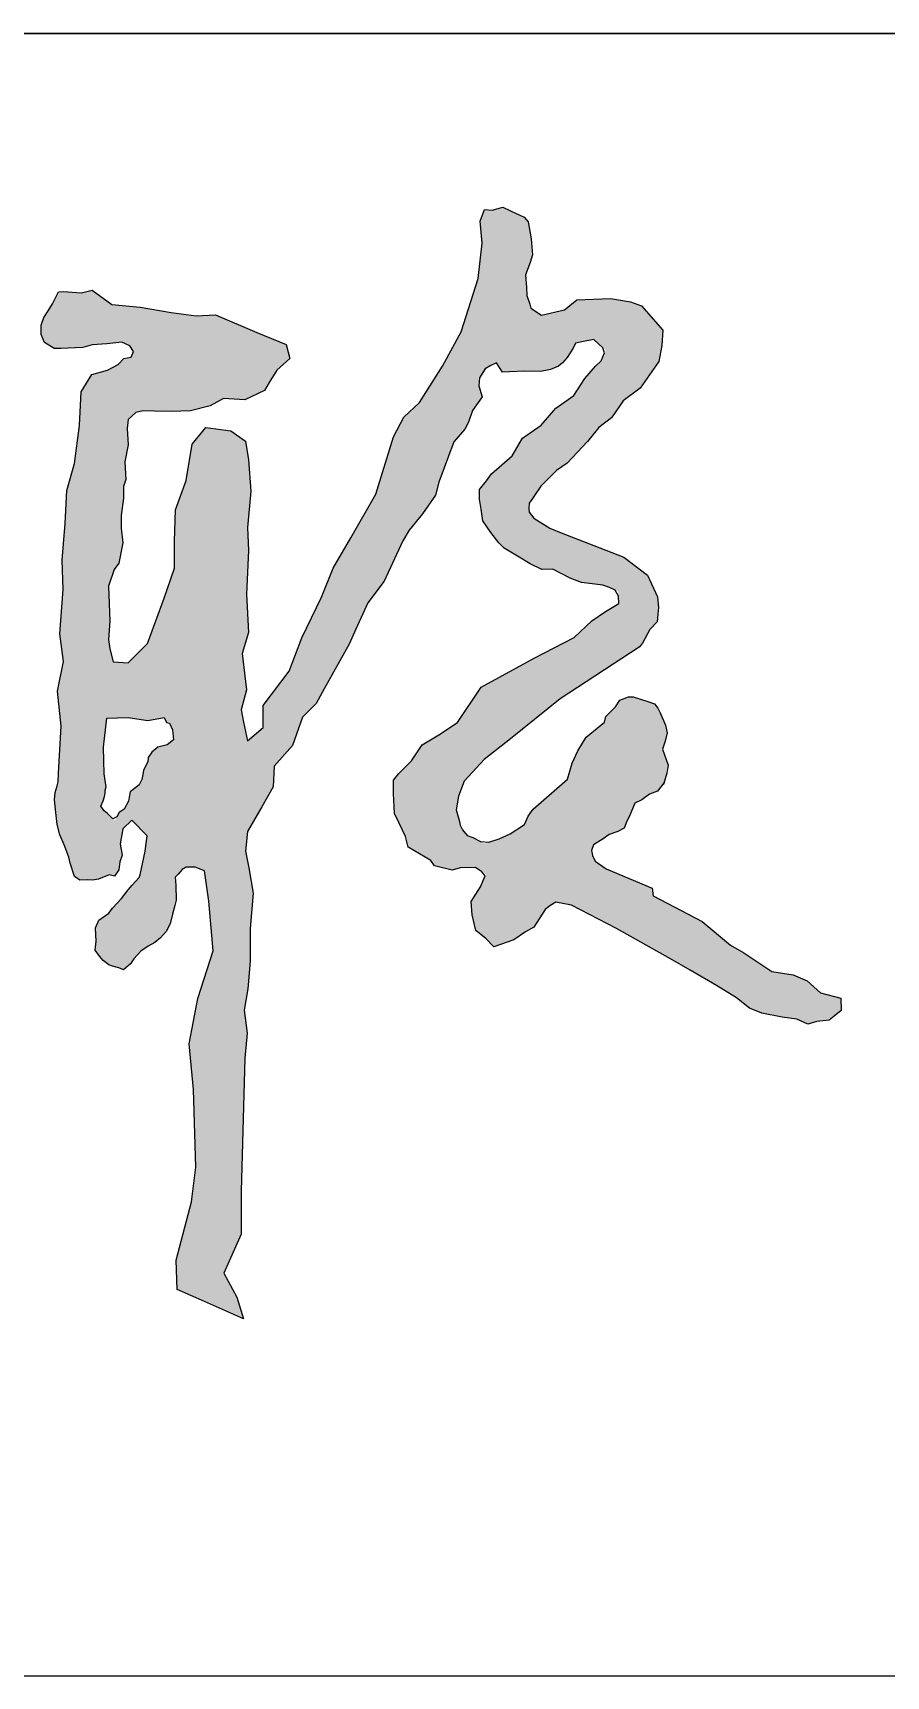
# Model space of a CAD drawing. Extents: x 343352 to 432452, y 769729 to 1078684.
# Drawn here: x 430191 to 430632, y 783901 to 784751 of the extents above; entities that cross this region are included whole.
import ezdxf

# ---------------------------------------------------------------- set-up
doc = ezdxf.new("R2010")
doc.units = 0
doc.header["$LTSCALE"] = 1000
doc.header["$MEASUREMENT"] = 0
doc.layers.add('PUB_TITLE', color=4, linetype='Continuous')

# ---------------------------------------------------------------- blocks, each defined once
blk = doc.blocks.new('A$C3D9F50CE')
h = blk.add_hatch(color=256)
h.paths.add_polyline_path([(595.17, 215.56), (603.32, 213.97), (626.58, 201.85), (654.42, 186.16), (664.56, 180.4), (678.28, 172.45), (688.61, 166.1), (695.37, 160.73), (701.74, 158.15), (712.27, 155.97), (719.83, 154.97), (725.4, 152.39), (730.17, 153.78), (736.55, 154.43), (739.12, 156.56), (742.69, 159.54), (742.5, 165.86), (731.98, 168.69), (725.1, 174.76), (717.82, 177.99), (706.89, 179.61), (692.33, 189.31), (685.45, 193.35), (670.89, 205.47), (645.4, 218.81), (645, 222.85), (621.15, 232.74), (615.45, 236.85), (613.33, 241.62), (614.66, 245.22), (619.56, 248.38), (622.73, 250.59), (627.15, 252.17), (630.48, 253.91), (631.9, 257.39), (633.01, 259.76), (636.07, 266.73), (639.62, 268.56), (643.52, 271.42), (647.76, 273.02), (651.18, 277.52), (652.61, 282.35), (653.25, 286.45), (650.29, 294.8), (651.7, 298.85), (652.76, 303.16), (651.88, 307.13), (649.06, 313.56), (647.82, 315.93), (646.24, 318.14), (642.8, 319.37), (635.13, 321.75), (632.75, 321.84), (628.22, 320.14), (625.92, 316.56), (621.06, 311.7), (620.29, 308.63), (610.82, 300.96), (606.47, 293.81), (603.66, 287.42), (601.1, 279.23), (583.37, 263.66), (580.87, 260.07), (578.97, 255.67), (571.57, 250.97), (565.77, 248.28), (558.24, 245.86), (552.17, 248.97), (549.27, 249.97), (546, 254.1), (545.36, 257.32), (543.56, 263.3), (544.8, 270.33), (547.7, 278.19), (558.05, 289.36), (571.71, 300.12), (597.39, 320.8), (638.22, 347.42), (640, 349.52), (643.72, 356.64), (647.54, 360.59), (647.92, 364.63), (648.25, 368.03), (647.79, 373.63), (642.52, 384.82), (630.34, 394.03), (597.12, 406.98), (592.01, 409.12), (583.82, 414.34), (581.04, 417.73), (581.35, 421.95), (582.71, 423.99), (584.14, 426.07), (587.41, 430.82), (595.43, 438.84), (601.08, 442.7), (611.48, 453.98), (617.42, 461.1), (623.96, 466.15), (629.9, 475.05), (638.81, 481.58), (648.36, 495.32), (650.03, 503.67), (650.4, 511.46), (639.44, 524.08), (633.68, 526.12), (623.46, 527.98), (605.96, 527.26), (599.64, 522.07), (587.75, 519.28), (582.18, 522.99), (581.62, 525.04), (580.13, 529.49), (579.95, 533.57), (579.39, 540.25), (581.81, 546.56), (583.11, 550.46), (582.36, 558.81), (580.88, 567.53), (578.83, 569.95), (571.77, 573.29), (567.69, 575.14), (562.3, 573.66), (558.21, 574.03), (555.98, 567.92), (557.06, 556.61), (554.9, 538.29), (546.26, 510.7), (536.55, 492.92), (524.69, 474.07), (516.6, 466.53), (511.21, 456.29), (502.04, 426.67), (489.1, 404.04), (479.94, 388.42), (474, 373.34), (463.76, 352.33), (457.29, 335.09), (443.81, 317.31), (443.81, 306), (435.72, 299), (433.56, 308.69), (432.49, 315.16), (435.18, 325.39), (433.02, 344.25), (436.26, 355.02), (435.18, 374.95), (436.26, 397.58), (435.72, 409.43), (437.34, 428.28), (436.26, 444.44), (434.64, 454.14), (427.09, 459.53), (414.15, 461.14), (407.14, 452.52), (403.91, 433.67), (398.52, 418.59), (397.98, 402.43), (397.98, 388.42), (392.58, 372.8), (384.02, 349.45), (373.91, 339.35), (366.16, 339.97), (364.47, 346.71), (363.84, 351.55), (364.47, 361.02), (363.84, 379.13), (366.8, 387.63), (369.12, 391), (371.23, 401.53), (370.38, 409.11), (370.38, 415.64), (371.65, 424.69), (371.65, 430.65), (372.7, 434.23), (372.28, 443.49), (373.97, 452.18), (373.54, 460.6), (373.97, 465.23), (377.97, 469.02), (381.76, 469.87), (387.66, 469.66), (396.3, 469.44), (406.21, 469.87), (416.33, 472.39), (423.28, 476.18), (434.24, 475.55), (444.57, 480.39), (446.88, 484.39), (450.89, 490.92), (457.63, 496.82), (455.74, 504.18), (440.56, 510.29), (419.12, 519.5), (409.23, 519), (396.16, 520.68), (380.23, 523.36), (365.48, 524.86), (355.43, 532.23), (349.9, 530.89), (340.34, 531.56), (338, 531.39), (333.84, 523.3), (330.38, 518.17), (329.05, 514.19), (328.91, 509.33), (330.68, 505.13), (335.69, 502.04), (339.23, 502.04), (350.59, 502.63), (355.3, 503.95), (362.97, 504.54), (370.79, 505.28), (374.77, 503.51), (376.68, 500.42), (375.5, 497.62), (371.82, 496.88), (368.87, 493.79), (363.27, 490.84), (355.23, 488.64), (349.67, 479.66), (348.81, 462.13), (346.24, 442.46), (342.2, 428.58), (341.4, 411.47), (339.8, 392.5), (340.33, 377.26), (338.73, 354.45), (340.6, 340.01), (337.39, 324.78), (339.26, 306.6), (337.93, 282.28), (337.81, 277.54), (336.31, 272.3), (335.97, 268.46), (336.64, 261.94), (337.31, 255.76), (338.65, 250.41), (340.82, 245.23), (343.33, 238.88), (344, 235.7), (346.18, 228.85), (349.02, 226.85), (352.7, 227.18), (355.55, 227.01), (358.56, 227.52), (364.08, 229.69), (366.92, 229.02), (369.09, 232.2), (369.76, 236.37), (370.93, 239.88), (369.83, 245.74), (371.27, 253.49), (375.95, 257.98), (383.78, 249.82), (382.76, 242), (379.9, 228.57), (376.02, 224.26), (374.03, 221.87), (370.57, 217.49), (365.91, 212.43), (363.92, 209.91), (358.86, 206.19), (357.13, 202.2), (357.26, 198.61), (357.4, 195.42), (356.87, 190.64), (359.13, 187.58), (360.99, 185.32), (364.05, 183.06), (365.91, 182.4), (369.1, 181.6), (371.63, 180.54), (375.22, 183.59), (376.95, 186.25), (380.55, 190.11), (384.4, 192.76), (387.86, 194.76), (390.66, 197.02), (393.72, 200.34), (395.71, 204.33), (396.91, 209.38), (398.11, 213.9), (398.77, 216.55), (398.64, 224.26), (398.27, 228.45), (403.23, 233.71), (408.68, 233.71), (413.39, 231.79), (415.63, 216.11), (417.88, 190.36), (410.03, 165.72), (405.55, 142.21), (407.79, 118.69), (408.91, 78.38), (406.67, 60.47), (398.82, 30.23), (399.36, 15.19), (413.39, 8.96), (433.57, 0), (430.21, 11.2), (423.48, 23.52), (432.45, 43.67), (432.45, 66.07), (434.32, 134.8), (435.51, 147.83), (433.93, 159.67), (435.9, 170.73), (437.09, 184.95), (437.09, 201.92), (438.68, 220.27), (436.31, 233.3), (434.73, 241.99), (435.76, 252.12), (443.03, 264.89), (448.89, 275.19), (449.45, 285.89), (459.04, 296.59), (464.11, 311.23), (471.18, 318.39), (475.39, 325.88), (488.35, 348.97), (491.74, 356.86), (497.94, 370.38), (506.4, 381.64), (515.98, 402.48), (519.36, 408.12), (526.13, 416.57), (532.9, 426.14), (534.59, 432.9), (542.48, 453.74), (548.01, 460.24), (549.99, 463.98), (551.97, 469.92), (557.04, 476.97), (555.28, 482.69), (555.72, 486.87), (558.58, 491.5), (561.45, 493.26), (564.53, 494.58), (567.62, 489.74), (571.14, 489.96), (578.86, 490.4), (587.23, 490.18), (592.32, 491.18), (596.54, 492.98), (598.53, 494.7), (601.02, 497.37), (604.12, 502.22), (605.35, 504.82), (608.62, 505.47), (614.87, 506.72), (620.93, 501), (618.62, 495.73), (615.62, 492.98), (610.12, 486.49), (604.37, 477.75), (595.1, 471.17), (587.6, 462.43), (577.85, 455.68), (572.6, 446.44), (561.85, 437.12), (559.35, 433.63), (555.6, 429.13), (555.6, 424.14), (556.6, 418.89), (557.35, 412.9), (561.6, 406.9), (565.6, 401.41), (568.35, 398.66), (576.1, 394.16), (581.85, 390.67), (587.85, 387.67), (593.6, 387.92), (602.6, 383.18), (608.35, 380.93), (620.94, 379.34), (627.43, 376.27), (627.68, 370.17), (620.79, 365.88), (613.79, 361.11), (604.57, 352.54), (583.9, 341.73), (556.55, 326.8), (544.38, 308.46), (534.64, 302.11), (526.09, 296.94), (520.52, 288.6), (513.96, 282.05), (511.17, 278.67), (511.17, 271.72), (511.78, 261.38), (513.98, 256.73), (517.36, 249.58), (518.76, 244.01), (530.49, 237.06), (532.48, 234.28), (541.62, 232.1), (545.6, 233.29), (553.55, 233.49), (558.91, 230.02), (556.14, 223.55), (551.43, 215.95), (551.83, 209), (553.81, 200.86), (558.45, 197.22), (563.16, 192.51), (573.5, 196.09), (579.46, 200.26), (583.84, 202.64), (589.6, 211.78), (591.99, 213.57)])
h.paths.add_polyline_path([(397.42, 299.57), (394.16, 296.93), (389.26, 295.68), (386.25, 293.17), (384.37, 290.41), (384.12, 288.16), (381.98, 283.77), (381.24, 279.57), (379.72, 276.22), (377.33, 274.34), (374.95, 272.59), (374.45, 269.96), (374.2, 267.82), (371.93, 263.63), (369.29, 261.88), (367.02, 257.8), (363.27, 261.38), (361.64, 262.88), (359.88, 265.26), (361.01, 267.9), (361.76, 270.15), (362.14, 271.91), (362.14, 273.54), (362.58, 275.2), (361.55, 281.95), (361.19, 295.78), (363.01, 310.7), (373.94, 311.07), (384.14, 309.61), (392.52, 311.07), (393.78, 308.47), (395.41, 308.09), (396.92, 304.71)], flags=16)
for p, q in [((555.98, 567.92), (558.21, 574.03)), ((558.21, 574.03), (562.3, 573.66)), ((562.3, 573.66), (567.69, 575.14)), ((567.69, 575.14), (571.77, 573.29)), ((571.77, 573.29), (578.83, 569.95)), ((578.83, 569.95), (580.88, 567.53)), ((557.06, 556.61), (555.98, 567.92)), ((555.98, 567.92), (555.98, 567.92)), ((580.88, 567.53), (582.36, 558.81)), ((554.9, 538.29), (557.06, 556.61)), ((582.36, 558.81), (583.11, 550.46)), ((581.81, 546.56), (579.39, 540.25)), ((583.11, 550.46), (581.81, 546.56)), ((546.26, 510.7), (554.9, 538.29)), ((579.39, 540.25), (579.95, 533.57)), ((334.81, 525.2), (338, 531.39)), ((338, 531.39), (340.34, 531.56)), ((340.34, 531.56), (349.9, 530.89)), ((349.9, 530.89), (355.43, 532.23)), ((355.43, 532.23), (365.48, 524.86)), ((579.95, 533.57), (580.13, 529.49)), ((580.13, 529.49), (581.62, 525.04)), ((599.64, 522.07), (605.96, 527.26)), ((605.96, 527.26), (623.46, 527.98)), ((623.46, 527.98), (633.68, 526.12)), ((330.38, 518.17), (332.63, 521.51)), ((332.63, 521.51), (334.81, 525.2)), ((365.48, 524.86), (380.23, 523.36)), ((380.23, 523.36), (396.16, 520.68)), ((396.16, 520.68), (409.23, 519)), ((409.23, 519), (419.12, 519.5)), ((419.12, 519.5), (440.56, 510.29)), ((581.62, 525.04), (582.18, 522.99)), ((582.18, 522.99), (582.18, 522.99)), ((582.18, 522.99), (587.75, 519.28)), ((587.75, 519.28), (599.64, 522.07)), ((587.75, 519.28), (587.75, 519.28)), ((633.68, 526.12), (639.44, 524.08)), ((639.44, 524.08), (650.4, 511.46)), ((328.91, 509.33), (329.05, 514.19)), ((329.05, 514.19), (330.38, 518.17)), ((440.56, 510.29), (455.74, 504.18)), ((536.55, 492.92), (546.26, 510.7)), ((650.4, 511.46), (650.03, 503.67)), ((330.68, 505.13), (328.91, 509.33)), ((335.69, 502.04), (330.68, 505.13)), ((339.23, 502.04), (335.69, 502.04)), ((350.59, 502.63), (339.23, 502.04)), ((355.3, 503.95), (350.59, 502.63)), ((362.97, 504.54), (355.3, 503.95)), ((370.79, 505.28), (362.97, 504.54)), ((374.77, 503.51), (370.79, 505.28)), ((376.68, 500.42), (374.77, 503.51)), ((455.74, 504.18), (457.63, 496.82)), ((604.12, 502.22), (601.02, 497.37)), ((605.35, 504.82), (604.12, 502.22)), ((604.12, 502.22), (604.12, 502.22)), ((608.62, 505.47), (605.35, 504.82)), ((614.87, 506.72), (608.62, 505.47)), ((619.37, 502.47), (614.87, 506.72)), ((614.87, 506.72), (614.87, 506.72)), ((620.37, 499.73), (619.37, 502.47)), ((619.37, 502.47), (619.37, 502.47)), ((650.03, 503.67), (648.36, 495.32)), ((363.27, 490.84), (368.87, 493.79)), ((368.87, 493.79), (371.82, 496.88)), ((371.82, 496.88), (375.5, 497.62)), ((375.5, 497.62), (376.68, 500.42)), ((457.63, 496.82), (450.89, 490.92)), ((561.45, 493.26), (558.58, 491.5)), ((564.53, 494.58), (561.45, 493.26)), ((567.62, 489.74), (564.53, 494.58)), ((598.53, 494.7), (596.54, 492.98)), ((601.02, 497.37), (598.53, 494.7)), ((615.62, 492.98), (618.62, 495.73)), ((618.62, 495.73), (620.37, 499.73)), ((648.36, 495.32), (638.81, 481.58)), ((349.67, 479.66), (355.23, 488.64)), ((355.23, 488.64), (363.27, 490.84)), ((450.89, 490.92), (446.88, 484.39)), ((524.69, 474.07), (536.55, 492.92)), ((555.72, 486.87), (555.28, 482.69)), ((558.58, 491.5), (555.72, 486.87)), ((571.14, 489.96), (567.62, 489.74)), ((578.86, 490.4), (571.14, 489.96)), ((587.23, 490.18), (578.86, 490.4)), ((592.32, 491.18), (587.23, 490.18)), ((596.54, 492.98), (592.32, 491.18)), ((604.37, 477.75), (610.12, 486.49)), ((610.12, 486.49), (615.62, 492.98)), ((348.81, 462.13), (349.67, 479.66)), ((444.57, 480.39), (434.24, 475.55)), ((446.88, 484.39), (444.57, 480.39)), ((557.04, 476.97), (551.97, 469.92)), ((555.28, 482.69), (557.04, 476.97)), ((557.04, 476.97), (557.04, 476.97)), ((595.1, 471.17), (604.37, 477.75)), ((638.81, 481.58), (629.9, 475.05)), ((377.97, 469.02), (373.97, 465.23)), ((381.76, 469.87), (377.97, 469.02)), ((387.66, 469.66), (381.76, 469.87)), ((396.3, 469.44), (387.66, 469.66)), ((406.21, 469.87), (396.3, 469.44)), ((416.33, 472.39), (406.21, 469.87)), ((423.28, 476.18), (416.33, 472.39)), ((434.24, 475.55), (423.28, 476.18)), ((516.6, 466.53), (524.69, 474.07)), ((551.97, 469.92), (549.99, 463.98)), ((587.6, 462.43), (595.1, 471.17)), ((629.9, 475.05), (623.96, 466.15)), ((346.24, 442.46), (348.81, 462.13)), ((373.97, 465.23), (373.54, 460.6)), ((373.54, 460.6), (373.97, 452.18)), ((407.14, 452.52), (414.15, 461.14)), ((414.15, 461.14), (427.09, 459.53)), ((427.09, 459.53), (434.64, 454.14)), ((511.21, 456.29), (516.6, 466.53)), ((548.01, 460.24), (542.48, 453.74)), ((549.99, 463.98), (548.01, 460.24)), ((577.85, 455.68), (587.6, 462.43)), ((617.42, 461.1), (611.48, 453.98)), ((623.96, 466.15), (617.42, 461.1)), ((373.97, 452.18), (372.28, 443.49)), ((403.91, 433.67), (407.14, 452.52)), ((407.14, 452.52), (407.14, 452.52)), ((434.64, 454.14), (436.26, 444.44)), ((502.04, 426.67), (511.21, 456.29)), ((542.48, 453.74), (534.59, 432.9)), ((572.6, 446.44), (577.85, 455.68)), ((611.48, 453.98), (601.08, 442.7)), ((342.2, 428.58), (346.24, 442.46)), ((372.28, 443.49), (372.7, 434.23)), ((436.26, 444.44), (437.34, 428.28)), ((561.85, 437.12), (572.6, 446.44)), ((601.08, 442.7), (595.43, 438.84)), ((372.7, 434.23), (371.65, 430.65)), ((559.35, 433.63), (561.85, 437.12)), ((595.43, 438.84), (587.41, 430.82)), ((341.4, 411.47), (342.2, 428.58)), ((371.65, 430.65), (371.65, 424.69)), ((398.52, 418.59), (403.91, 433.67)), ((437.34, 428.28), (435.72, 409.43)), ((489.1, 404.04), (502.04, 426.67)), ((532.9, 426.14), (526.13, 416.57)), ((534.59, 432.9), (532.9, 426.14)), ((555.6, 429.13), (559.35, 433.63)), ((555.6, 424.14), (555.6, 429.13)), ((584.14, 426.07), (582.71, 423.99)), ((587.41, 430.82), (584.14, 426.07)), ((587.41, 430.82), (587.41, 430.82)), ((371.65, 424.69), (370.38, 415.64)), ((397.98, 402.43), (398.52, 418.59)), ((556.6, 418.89), (555.6, 424.14)), ((557.35, 412.9), (556.6, 418.89)), ((581.35, 421.95), (581.15, 419.18)), ((581.15, 419.18), (581.35, 417.34)), ((582.71, 423.99), (581.35, 421.95)), ((581.35, 417.34), (583.82, 414.34)), ((339.8, 392.5), (341.4, 411.47)), ((370.38, 415.64), (370.38, 409.11)), ((370.38, 409.11), (371.23, 401.53)), ((435.72, 409.43), (436.26, 397.58)), ((526.13, 416.57), (519.36, 408.12)), ((561.6, 406.9), (557.35, 412.9)), ((583.82, 414.34), (592.01, 409.12)), ((592.01, 409.12), (597.12, 406.98)), ((371.23, 401.53), (369.12, 391)), ((397.98, 388.42), (397.98, 402.43)), ((479.94, 388.42), (489.1, 404.04)), ((515.98, 402.48), (506.4, 381.64)), ((519.36, 408.12), (515.98, 402.48)), ((565.6, 401.41), (561.6, 406.9)), ((568.35, 398.66), (565.6, 401.41)), ((597.12, 406.98), (630.34, 394.03)), ((340.33, 377.26), (339.8, 392.5)), ((436.26, 397.58), (435.18, 374.95)), ((576.1, 394.16), (568.35, 398.66)), ((581.85, 390.67), (576.1, 394.16)), ((630.34, 394.03), (642.52, 384.82)), ((366.8, 387.63), (363.84, 379.13)), ((369.12, 391), (366.8, 387.63)), ((392.58, 372.8), (397.98, 388.42)), ((474, 373.34), (479.94, 388.42)), ((587.85, 387.67), (581.85, 390.67)), ((593.6, 387.92), (587.85, 387.67)), ((602.6, 383.18), (593.6, 387.92)), ((608.35, 380.93), (602.6, 383.18)), ((642.52, 384.82), (647.79, 373.63)), ((338.73, 354.45), (340.33, 377.26)), ((363.84, 379.13), (364.47, 361.02)), ((435.18, 374.95), (436.26, 355.02)), ((506.4, 381.64), (497.94, 370.38)), ((506.4, 381.64), (506.4, 381.64)), ((619.4, 379.54), (608.35, 380.93)), ((622.84, 378.44), (619.4, 379.54)), ((625.8, 377.04), (622.84, 378.44)), ((627.52, 373.91), (625.8, 377.04)), ((384.02, 349.45), (392.58, 372.8)), ((463.76, 352.33), (474, 373.34)), ((497.94, 370.38), (491.74, 356.86)), ((613.79, 361.11), (620.79, 365.88)), ((620.79, 365.88), (627.68, 370.17)), ((627.68, 370.17), (627.52, 373.91)), ((647.79, 373.63), (648.25, 368.03)), ((648.25, 368.03), (647.92, 364.63)), ((364.47, 361.02), (363.84, 351.55)), ((604.57, 352.54), (613.79, 361.11)), ((647.54, 360.59), (643.72, 356.64)), ((647.92, 364.63), (647.54, 360.59)), ((340.6, 340.01), (338.73, 354.45)), ((363.84, 351.55), (364.47, 346.71)), ((373.91, 339.35), (384.02, 349.45)), ((436.26, 355.02), (433.02, 344.25)), ((457.29, 335.09), (463.76, 352.33)), ((488.35, 348.97), (475.39, 325.88)), ((491.74, 356.86), (488.35, 348.97)), ((583.9, 341.73), (604.57, 352.54)), ((640, 349.52), (638.22, 347.42)), ((643.72, 356.64), (640, 349.52)), ((364.47, 346.71), (366.16, 339.97)), ((433.02, 344.25), (435.18, 325.39)), ((556.55, 326.8), (583.9, 341.73)), ((638.22, 347.42), (597.39, 320.8)), ((337.39, 324.78), (340.6, 340.01)), ((366.16, 339.97), (366.16, 339.97)), ((366.16, 339.97), (373.91, 339.35)), ((443.81, 317.31), (457.29, 335.09)), ((339.26, 306.6), (337.39, 324.78)), ((435.18, 325.39), (432.49, 315.16)), ((475.39, 325.88), (471.18, 318.39)), ((544.38, 308.46), (556.55, 326.8)), ((432.49, 315.16), (433.56, 308.69)), ((443.81, 306), (443.81, 317.31)), ((471.18, 318.39), (464.11, 311.23)), ((597.39, 320.8), (571.71, 300.12)), ((621.06, 311.7), (625.92, 316.56)), ((625.92, 316.56), (628.22, 320.14)), ((628.22, 320.14), (632.75, 321.84)), ((632.75, 321.84), (635.13, 321.75)), ((635.13, 321.75), (642.8, 319.37)), ((642.8, 319.37), (646.24, 318.14)), ((646.24, 318.14), (647.82, 315.93)), ((647.82, 315.93), (649.06, 313.56)), ((337.93, 282.28), (339.26, 306.6)), ((361.19, 295.78), (363.01, 310.7)), ((363.01, 310.7), (373.94, 311.07)), ((363.01, 310.7), (363.01, 310.7)), ((373.94, 311.07), (384.14, 309.61)), ((384.14, 309.61), (392.52, 311.07)), ((392.52, 311.07), (393.78, 308.47)), ((393.78, 308.47), (395.41, 308.09)), ((395.41, 308.09), (396.92, 304.71)), ((433.56, 308.69), (435.72, 299)), ((464.11, 311.23), (459.04, 296.59)), ((534.64, 302.11), (544.38, 308.46)), ((610.82, 300.96), (620.29, 308.63)), ((620.29, 308.63), (621.06, 311.7)), ((649.06, 313.56), (651.88, 307.13)), ((651.88, 307.13), (652.76, 303.16)), ((397.42, 299.57), (394.16, 296.93)), ((396.92, 304.71), (397.42, 299.57)), ((435.72, 299), (443.81, 306)), ((435.72, 299), (435.72, 299)), ((526.09, 296.94), (534.64, 302.11)), ((571.71, 300.12), (558.05, 289.36)), ((606.47, 293.81), (610.82, 300.96)), ((651.7, 298.85), (650.29, 294.8)), ((652.76, 303.16), (651.7, 298.85)), ((361.55, 281.95), (361.19, 295.78)), ((384.37, 290.41), (384.12, 288.16)), ((386.25, 293.17), (384.37, 290.41)), ((389.26, 295.68), (386.25, 293.17)), ((394.16, 296.93), (389.26, 295.68)), ((459.04, 296.59), (449.45, 285.89)), ((459.04, 296.59), (459.04, 296.59)), ((520.52, 288.6), (526.09, 296.94)), ((558.05, 289.36), (547.7, 278.19)), ((603.66, 287.42), (606.47, 293.81)), ((650.29, 294.8), (653.25, 286.45)), ((337.81, 277.82), (337.93, 282.28)), ((362.58, 275.2), (361.55, 281.95)), ((381.61, 281.64), (380.97, 278.98)), ((381.98, 283.77), (381.61, 281.64)), ((384.12, 288.16), (381.98, 283.77)), ((449.45, 285.89), (448.89, 275.19)), ((511.17, 278.67), (513.96, 282.05)), ((513.96, 282.05), (520.52, 288.6)), ((601.1, 279.23), (603.66, 287.42)), ((652.61, 282.35), (650.87, 276.5)), ((653.25, 286.45), (652.61, 282.35)), ((335.97, 268.46), (336.31, 272.3)), ((336.31, 272.3), (337.31, 275.81)), ((337.31, 275.81), (337.81, 277.82)), ((362.14, 273.54), (362.58, 275.2)), ((362.14, 271.91), (362.14, 273.54)), ((374.95, 272.59), (374.45, 269.96)), ((377.33, 274.34), (374.95, 272.59)), ((379.72, 276.22), (377.33, 274.34)), ((380.97, 278.98), (379.72, 276.22)), ((448.89, 275.19), (443.03, 264.89)), ((511.17, 271.72), (511.17, 278.67)), ((547.7, 278.19), (544.8, 270.33)), ((583.37, 263.66), (601.1, 279.23)), ((647.76, 273.02), (643.52, 271.42)), ((651.18, 277.52), (647.76, 273.02)), ((650.87, 276.5), (651.18, 277.52)), ((336.64, 261.94), (335.97, 268.46)), ((359.88, 265.26), (361.01, 267.9)), ((361.64, 262.88), (359.88, 265.26)), ((361.01, 267.9), (361.76, 270.15)), ((361.76, 270.15), (362.14, 271.91)), ((371.93, 263.63), (369.29, 261.88)), ((374.2, 267.82), (371.93, 263.63)), ((371.93, 263.63), (371.93, 263.63)), ((374.45, 269.96), (374.2, 267.82)), ((443.03, 264.89), (435.76, 252.12)), ((511.78, 261.38), (511.17, 271.72)), ((544.8, 270.33), (543.56, 263.3)), ((580.87, 260.07), (583.37, 263.66)), ((636.07, 266.73), (633.01, 259.76)), ((639.62, 268.56), (636.07, 266.73)), ((643.52, 271.42), (639.62, 268.56)), ((337.31, 255.76), (336.64, 261.94)), ((338.65, 250.41), (337.31, 255.76)), ((363.27, 261.38), (361.64, 262.88)), ((366.03, 258.74), (363.27, 261.38)), ((368.04, 259.62), (366.03, 258.74)), ((369.29, 261.88), (368.04, 259.62)), ((375.95, 257.98), (371.27, 253.49)), ((383.78, 249.82), (375.95, 257.98)), ((513.98, 256.73), (511.78, 261.38)), ((517.36, 249.58), (513.98, 256.73)), ((543.56, 263.3), (545.36, 257.32)), ((545.36, 257.32), (545.76, 255.32)), ((545.76, 255.32), (546.86, 253.02)), ((571.57, 250.97), (578.97, 255.67)), ((578.97, 255.67), (580.87, 260.07)), ((631.9, 257.39), (630.48, 253.91)), ((633.01, 259.76), (631.9, 257.39)), ((340.82, 245.23), (338.65, 250.41)), ((371.27, 253.49), (369.83, 245.74)), ((371.27, 253.49), (371.27, 253.49)), ((382.76, 242), (383.78, 249.82)), ((383.78, 249.82), (383.78, 249.82)), ((435.76, 252.12), (434.73, 241.99)), ((518.76, 244.01), (517.36, 249.58)), ((546.86, 253.02), (549.27, 249.97)), ((549.27, 249.97), (552.17, 248.97)), ((552.17, 248.97), (556.27, 246.88)), ((556.27, 246.88), (560.47, 246.58)), ((560.47, 246.58), (565.77, 248.28)), ((565.77, 248.28), (571.57, 250.97)), ((619.56, 248.38), (614.66, 245.22)), ((622.73, 250.59), (619.56, 248.38)), ((627.15, 252.17), (622.73, 250.59)), ((630.48, 253.91), (627.15, 252.17)), ((343.33, 238.88), (340.82, 245.23)), ((344, 235.7), (343.33, 238.88)), ((370.93, 239.88), (369.76, 236.37)), ((369.83, 245.74), (370.93, 239.88)), ((380.15, 229.71), (382.76, 242)), ((434.73, 241.99), (436.31, 233.3)), ((530.49, 237.06), (518.76, 244.01)), ((614.66, 245.22), (613.56, 242.22)), ((613.56, 242.22), (614.19, 239.69)), ((614.19, 239.69), (615.45, 236.85)), ((346.18, 228.85), (344, 235.7)), ((364.08, 229.69), (358.56, 227.52)), ((366.92, 229.02), (364.08, 229.69)), ((369.09, 232.2), (366.92, 229.02)), ((369.76, 236.37), (369.09, 232.2)), ((379.61, 228.25), (380.15, 229.71)), ((399.84, 230.11), (398.27, 228.45)), ((401.96, 232.37), (399.84, 230.11)), ((404.05, 233.71), (401.96, 232.37)), ((408.68, 233.71), (404.05, 233.71)), ((404.05, 233.71), (404.05, 233.71)), ((413.39, 231.79), (408.68, 233.71)), ((415.63, 216.11), (413.39, 231.79)), ((436.31, 233.3), (438.68, 220.27)), ((532.48, 234.28), (530.49, 237.06)), ((541.62, 232.1), (532.48, 234.28)), ((545.6, 233.29), (541.62, 232.1)), ((553.55, 233.49), (545.6, 233.29)), ((556.93, 231.3), (553.55, 233.49)), ((558.52, 229.12), (556.93, 231.3)), ((615.45, 236.85), (615.45, 236.85)), ((615.45, 236.85), (621.15, 232.74)), ((621.15, 232.74), (645, 222.85)), ((349.02, 226.85), (346.18, 228.85)), ((352.7, 227.18), (349.02, 226.85)), ((355.55, 227.01), (352.7, 227.18)), ((358.56, 227.52), (355.55, 227.01)), ((370.57, 217.49), (374.03, 221.87)), ((374.03, 221.87), (376.02, 224.26)), ((376.02, 224.26), (379.61, 228.25)), ((398.27, 228.45), (398.64, 224.26)), ((398.64, 224.26), (398.77, 216.55)), ((551.43, 215.95), (556.14, 223.55)), ((556.14, 223.55), (558.52, 229.12)), ((645, 222.85), (645.4, 218.81)), ((365.91, 212.43), (370.57, 217.49)), ((398.11, 213.9), (396.91, 209.38)), ((398.77, 216.55), (398.11, 213.9)), ((417.88, 190.36), (415.63, 216.11)), ((415.63, 216.11), (415.63, 216.11)), ((438.68, 220.27), (437.09, 201.92)), ((551.83, 209), (551.43, 215.95)), ((591.99, 213.57), (589.6, 211.78)), ((595.17, 215.56), (591.99, 213.57)), ((603.32, 213.97), (595.17, 215.56)), ((626.58, 201.85), (603.32, 213.97)), ((645.4, 218.81), (670.89, 205.47)), ((357.13, 202.2), (358.86, 206.19)), ((358.86, 206.19), (363.92, 209.91)), ((363.92, 209.91), (365.91, 212.43)), ((395.71, 204.33), (393.72, 200.34)), ((396.91, 209.38), (395.71, 204.33)), ((553.81, 200.86), (551.83, 209)), ((551.83, 209), (551.83, 209)), ((589.6, 211.78), (583.84, 202.64)), ((670.89, 205.47), (685.45, 193.35)), ((357.26, 198.61), (357.13, 202.2)), ((357.4, 195.42), (357.26, 198.61)), ((390.66, 197.02), (387.86, 194.76)), ((393.72, 200.34), (390.66, 197.02)), ((437.09, 201.92), (437.09, 184.95)), ((556.6, 198.67), (553.81, 200.86)), ((558.98, 196.69), (556.6, 198.67)), ((563.16, 192.51), (558.98, 196.69)), ((573.5, 196.09), (563.16, 192.51)), ((579.46, 200.26), (573.5, 196.09)), ((583.84, 202.64), (579.46, 200.26)), ((654.42, 186.16), (626.58, 201.85)), ((356.87, 190.64), (357.4, 195.42)), ((359.13, 187.58), (356.87, 190.64)), ((360.99, 185.32), (359.13, 187.58)), ((380.55, 190.11), (376.95, 186.25)), ((384.4, 192.76), (380.55, 190.11)), ((387.86, 194.76), (384.4, 192.76)), ((410.03, 165.72), (417.88, 190.36)), ((563.16, 192.51), (563.16, 192.51)), ((685.45, 193.35), (692.33, 189.31)), ((692.33, 189.31), (706.89, 179.61)), ((364.05, 183.06), (360.99, 185.32)), ((365.91, 182.4), (364.05, 183.06)), ((369.1, 181.6), (365.91, 182.4)), ((371.63, 180.54), (369.1, 181.6)), ((375.22, 183.59), (371.63, 180.54)), ((376.95, 186.25), (375.22, 183.59)), ((375.22, 183.59), (375.22, 183.59)), ((437.09, 184.95), (435.9, 170.73)), ((664.56, 180.4), (654.42, 186.16)), ((678.28, 172.45), (664.56, 180.4)), ((706.89, 179.61), (717.82, 177.99)), ((435.9, 170.73), (433.93, 159.67)), ((688.61, 166.1), (678.28, 172.45)), ((717.82, 177.99), (725.1, 174.76)), ((725.1, 174.76), (731.98, 168.69)), ((405.55, 142.21), (410.03, 165.72)), ((695.37, 160.73), (688.61, 166.1)), ((731.98, 168.69), (742.5, 165.86)), ((742.5, 165.86), (742.5, 165.86)), ((742.5, 165.86), (742.69, 159.54)), ((433.93, 159.67), (435.51, 147.83)), ((701.74, 158.15), (695.37, 160.73)), ((712.27, 155.97), (701.74, 158.15)), ((719.83, 154.97), (712.27, 155.97)), ((725.4, 152.39), (719.83, 154.97)), ((730.17, 153.78), (725.4, 152.39)), ((736.55, 154.43), (730.17, 153.78)), ((739.12, 156.56), (736.55, 154.43)), ((742.69, 159.54), (739.12, 156.56)), ((435.51, 147.83), (434.32, 134.8)), ((407.79, 118.69), (405.55, 142.21)), ((434.32, 134.8), (432.45, 66.07)), ((408.91, 78.38), (407.79, 118.69)), ((406.67, 60.47), (408.91, 78.38)), ((398.82, 30.23), (406.67, 60.47)), ((432.45, 66.07), (432.45, 43.67)), ((432.45, 43.67), (423.48, 23.52)), ((399.36, 15.19), (398.82, 30.23)), ((423.48, 23.52), (430.21, 11.2)), ((413.39, 8.96), (399.36, 15.19)), ((433.57, 0), (413.39, 8.96)), ((430.21, 11.2), (433.57, 0))]:
    blk.add_line(p, q)

msp = doc.modelspace()

# ---------------------------------------------------------------- linework, layer by layer
at = {"layer": 'PUB_TITLE'}
for p, q in [((425840.88, 784751.35), (431450.85, 784751)), ((425840.99, 784751.11), (431450.95, 784751.11)), ((425840.83, 783901.35), (431450.8, 783901)), ((425840.99, 783901.12), (431450.95, 783901.12))]:
    msp.add_line(p, q, dxfattribs=at)

# ---------------------------------------------------------------- block references
msp.add_blockref('A$C3D9F50CE', (429866.18, 784085.96))

doc.saveas('drawing.dxf')
